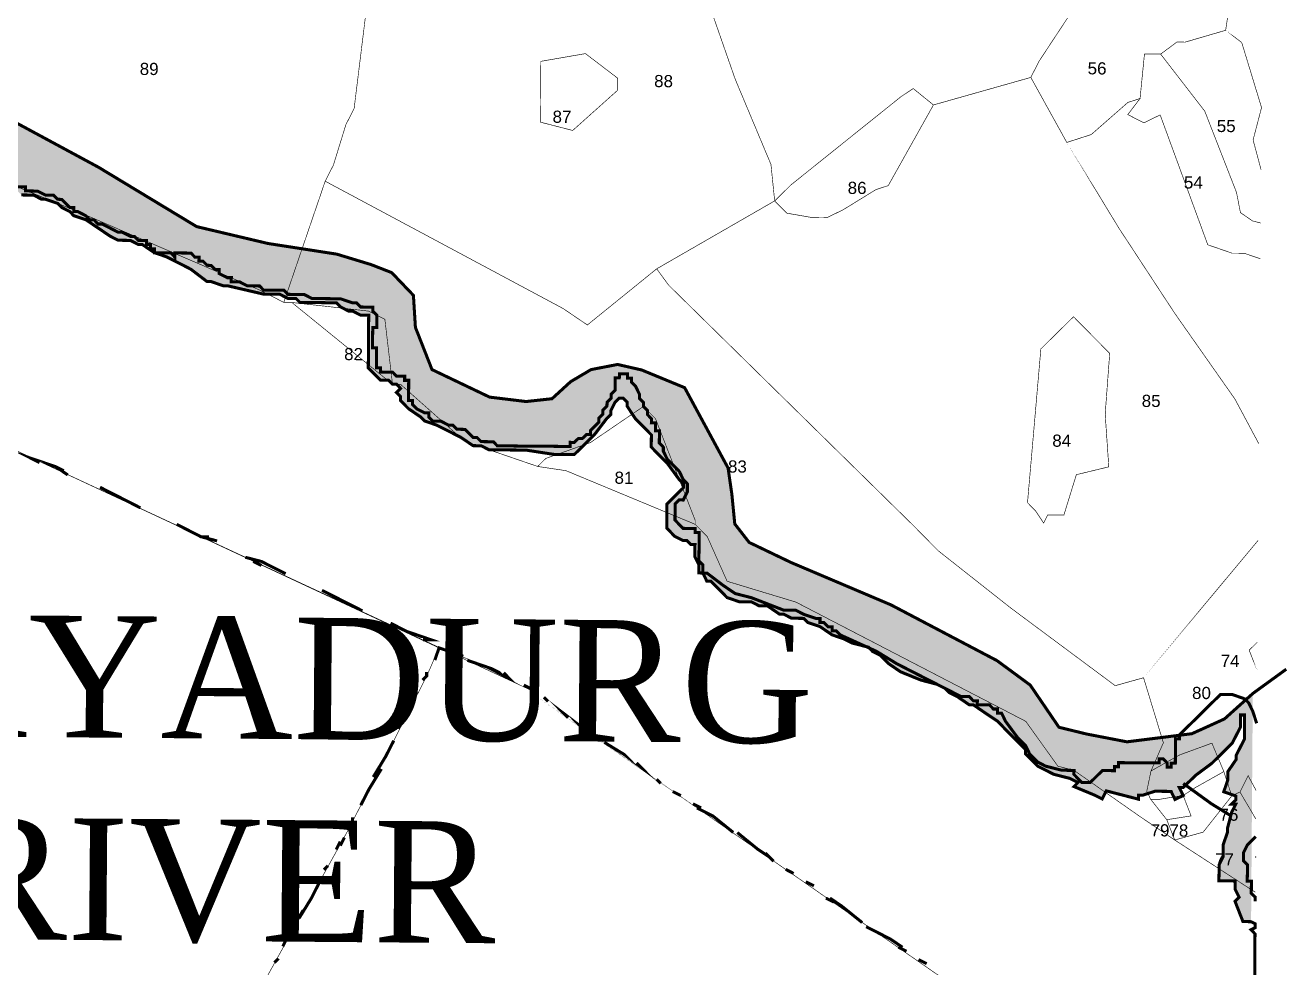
# Model space of a CAD drawing. Header units: metres. Extents: x 317370 to 326712, y 1824935 to 1838812.
# Drawn here: x 325332 to 326588, y 1826898 to 1827836 of the extents above; entities that cross this region are included whole.
import ezdxf

# ---------------------------------------------------------------- set-up
doc = ezdxf.new("R2010")
doc.units = ezdxf.units.M
doc.header["$MEASUREMENT"] = 0
for name, color, linetype in [('CRZ LINE FOR RIVER OR CREEK', 84, 'Continuous'), ('HAZARDS LINE', 1, 'Continuous'), ('LOW TIDE LINE', 5, 'Continuous'), ('NDZ-200M FROM CRZ', 30, 'Continuous'), ('RIVER', 4, 'Continuous'), ('RIVER TEXT', 7, 'Continuous'), ('SURVEY NO.', 7, 'Continuous'), ('SURVEY PLOT BOUNDARY', 35, 'Continuous'), ('VILLAGE BOUNDARY', 212, 'Continuous')]:
    doc.layers.add(name, color=color, linetype=linetype)
doc.layers.add('HIGH TIDE LINE', color=7, linetype='Continuous', true_color=0xff00c5)
doc.styles.add('PDF Arial', font='arial.ttf')
doc.styles.get("Standard").update_dxf_attribs({"font": 'times.ttf'})

# ---------------------------------------------------------------- blocks, each defined once
blk = doc.blocks.new('81')
at = {"layer": 'NDZ-200M FROM CRZ'}
h = blk.add_hatch(dxfattribs=at)
h.set_pattern_fill('CROSS', color=256, scale=3.023389, angle=-0.4508)
h.set_pattern_definition([(359.54917, (306983.874, 1824194.798), (19.348987, 19.046862), [9.59926, -28.79778]), (89.54917, (306988.635, 1824189.961), (-19.046862, 19.348987), [9.59926, -28.79778])])
h.paths.add_polyline_path([(324522.5, 1828509.9), (324577.1, 1828531.6), (324605.4, 1828551.1), (324612.4, 1828591.4), (324598, 1828626.2), (324582.1, 1828644.6), (324566.9, 1828670.2), (324552.7, 1828707.4), (324546.6, 1828757.6), (324530.9, 1828818.2), (324510.6, 1828857.6), (324487.3, 1828903.2), (324451.4, 1828955.9), (324435.7, 1829008.5), (324439.8, 1829014.5), (324447.9, 1829022.5), (324455.8, 1829049.7), (324464.5, 1829080.8), (324460.6, 1829105), (324452.2, 1829138.2), (324420.9, 1829175.9), (324418, 1829262.9), (324451.8, 1829258.3), (324495.8, 1829256.3), (324544.9, 1829260.7), (324575.6, 1829273.2), (324599.6, 1829293.3), (324659.4, 1829264.7), (324690.6, 1829253.2), (324676.4, 1829311.9), (324611.6, 1829337.7), (324607.6, 1829337.7), (324599.6, 1829341.8), (324579.4, 1829342), (324575.3, 1829338), (324559.1, 1829322), (324551, 1829322), (324538.9, 1829318.1), (324502.6, 1829314.3), (324458.2, 1829310.7), (324446.1, 1829310.8), (324422, 1829315), (324409.9, 1829319.1), (324389.8, 1829323.3), (324365.6, 1829323.5), (324361.6, 1829319.5), (324361.5, 1829311.4), (324365.4, 1829299.3), (324364.7, 1829202.5), (324368.6, 1829190.4), (324368.5, 1829174.3), (324372.4, 1829162.2), (324376.4, 1829154.1), (324380.3, 1829141.9), (324388.3, 1829133.8), (324392.3, 1829129.8), (324396.3, 1829121.7), (324412.2, 1829093.3), (324412, 1829065.1), (324407.9, 1829057.1), (324403.8, 1829049), (324399.7, 1829045), (324395.7, 1829045.1), (324391.6, 1829041.1), (324387.6, 1829041.1), (324383.5, 1829037.1), (324383.5, 1829033.1), (324379.4, 1829029.1), (324379.4, 1829021), (324383.2, 1829000.8), (324383.2, 1828996.8), (324387.1, 1828984.7), (324395, 1828960.4), (324406.9, 1828936.1), (324414.8, 1828915.9), (324430.8, 1828891.6), (324450.7, 1828871.3), (324470.6, 1828838.9), (324474.6, 1828822.7), (324478.5, 1828814.6), (324486.5, 1828798.4), (324490.4, 1828782.3), (324494.3, 1828770.1), (324494.2, 1828762.1), (324498.1, 1828745.9), (324505.9, 1828705.5), (324513.8, 1828685.3), (324525.6, 1828644.9), (324529.5, 1828632.8), (324553.5, 1828604.4), (324557.4, 1828596.3), (324557.3, 1828580.2), (324553.2, 1828576.2), (324549.2, 1828572.2), (324541.1, 1828568.2), (324524.9, 1828564.3), (324508.7, 1828556.3), (324500.7, 1828556.4), (324496.6, 1828552.4), (324488.5, 1828548.4), (324484.5, 1828544.4), (324480.4, 1828540.4), (324476.3, 1828532.4), (324464, 1828508.3), (324460, 1828504.3), (324455.8, 1828492.3), (324447.5, 1828460.1), (324443.3, 1828439.9), (324443, 1828399.6), (324447, 1828391.5), (324446.8, 1828375.4), (324450.7, 1828355.2), (324458.6, 1828331), (324466.4, 1828302.7), (324478.3, 1828274.4), (324486.2, 1828258.2), (324494.2, 1828250.1), (324494.2, 1828242), (324498.1, 1828225.8), (324502, 1828213.7), (324510, 1828209.6), (324522.1, 1828201.5), (324530.1, 1828197.4), (324534.1, 1828193.3), (324546.1, 1828185.1), (324562.2, 1828181), (324602.5, 1828172.6), (324658.9, 1828172.2), (324666.9, 1828168.1), (324679, 1828168), (324679, 1828163.9), (324719.1, 1828143.5), (324723.1, 1828139.4), (324727.1, 1828135.3), (324723, 1828127.3), (324723, 1828123.3), (324718.9, 1828115.2), (324718.6, 1828079), (324714.5, 1828066.9), (324714.5, 1828062.9), (324710.4, 1828054.8), (324706.3, 1828050.8), (324702.2, 1828042.8), (324702.1, 1828034.7), (324698.1, 1828026.7), (324697.9, 1828010.6), (324701.9, 1828002.5), (324709.8, 1827986.3), (324709.6, 1827962.1), (324713.6, 1827954), (324713.5, 1827946), (324717.5, 1827941.9), (324721.5, 1827933.8), (324725.5, 1827925.7), (324729.5, 1827921.6), (324733.5, 1827917.6), (324741.5, 1827909.5), (324745.5, 1827905.4), (324761.5, 1827897.2), (324781.6, 1827889), (324781.7, 1827893), (324785.7, 1827897), (324793.8, 1827896.9), (324801.8, 1827892.9), (324805.8, 1827888.8), (324821.9, 1827880.6), (324825.9, 1827880.6), (324821.8, 1827876.6), (324829.9, 1827876.5), (324842, 1827872.4), (324842, 1827876.4), (324846.1, 1827884.4), (324850.1, 1827884.4), (324854.2, 1827888.4), (324866.3, 1827888.3), (324866.3, 1827892.3), (324874.4, 1827892.3), (324882.4, 1827888.2), (324890.5, 1827888.1), (324890.4, 1827884.1), (324894.5, 1827884.1), (324890.4, 1827880.1), (324890.4, 1827876), (324906.4, 1827871.9), (324910.5, 1827879.9), (324914.6, 1827879.9), (324938.7, 1827867.6), (324954.8, 1827863.4), (324966.8, 1827859.3), (324966.8, 1827855.3), (324986.9, 1827847), (324994.9, 1827838.9), (325002.9, 1827830.8), (325010.9, 1827826.7), (325027, 1827826.6), (325031, 1827822.5), (325039.1, 1827826.5), (325051.2, 1827826.4), (325055.3, 1827830.4), (325087.5, 1827834.2), (325136, 1827845.9), (325136, 1827849.9), (325160.3, 1827853.7), (325180.4, 1827857.6), (325204.7, 1827865.5), (325212.8, 1827877.5), (325216.9, 1827881.5), (325221, 1827885.5), (325245.2, 1827885.3), (325249.2, 1827881.3), (325249.1, 1827877.2), (325253.1, 1827869.1), (325261.1, 1827861), (325265.1, 1827857), (325264.9, 1827836.8), (325260.9, 1827832.8), (325260.8, 1827824.7), (325256.7, 1827816.7), (325256.5, 1827784.5), (325248.3, 1827768.4), (325248.2, 1827760.3), (325244.1, 1827756.3), (325244.1, 1827752.3), (325236, 1827748.3), (325235.9, 1827736.2), (325239.9, 1827728.1), (325243.9, 1827728.1), (325251.9, 1827720), (325251.9, 1827715.9), (325255.9, 1827715.9), (325259.9, 1827711.9), (325272, 1827711.8), (325276, 1827707.7), (325284, 1827703.6), (325288.1, 1827703.6), (325304.1, 1827695.4), (325308.1, 1827691.3), (325312.1, 1827687.3), (325316.1, 1827679.2), (325320.1, 1827675.1), (325324.1, 1827671), (325328.1, 1827667), (325340.2, 1827666.9), (325348.2, 1827662.8), (325352.2, 1827662.7), (325364.3, 1827658.6), (325368.3, 1827654.6), (325376.3, 1827650.5), (325380.3, 1827646.4), (325392.4, 1827642.3), (325416.5, 1827626), (325424.5, 1827621.9), (325436.6, 1827621.8), (325444.6, 1827617.7), (325448.6, 1827617.6), (325460.7, 1827609.5), (325472.7, 1827605.4), (325480.8, 1827601.3), (325488.8, 1827597.2), (325496.8, 1827593.1), (325512.8, 1827580.9), (325516.9, 1827580.8), (325528.9, 1827576.7), (325533, 1827576.7), (325569.2, 1827568.3), (325585.3, 1827568.2), (325593.3, 1827564.1), (325601.4, 1827564), (325605.4, 1827560), (325641.7, 1827559.7), (325645.7, 1827555.6), (325653.7, 1827551.5), (325657.7, 1827551.5), (325665.8, 1827547.4), (325673.8, 1827547.3), (325673.4, 1827494.9), (325677.4, 1827490.9), (325681.4, 1827486.8), (325685.4, 1827482.7), (325693.5, 1827482.7), (325697.5, 1827478.6), (325701.5, 1827478.6), (325705.5, 1827474.5), (325701.4, 1827470.5), (325705.4, 1827466.4), (325705.4, 1827462.4), (325713.4, 1827454.3), (325725.4, 1827446.1), (325729.4, 1827442.1), (325741.5, 1827437.9), (325765.6, 1827425.7), (325777.6, 1827417.5), (325785.7, 1827417.4), (325793.7, 1827413.3), (325830, 1827413.1), (325858.2, 1827408.8), (325878.3, 1827408.6), (325882.4, 1827412.6), (325898.6, 1827428.6), (325910.8, 1827444.7), (325914.9, 1827448.7), (325914.9, 1827452.7), (325919, 1827460.7), (325923.1, 1827464.7), (325927.1, 1827464.7), (325931.1, 1827460.6), (325931.1, 1827456.6), (325939.1, 1827444.5), (325943.1, 1827440.4), (325955.1, 1827428.2), (325955, 1827416.1), (325959, 1827412), (325967, 1827403.9), (325971, 1827399.9), (325982.9, 1827383.6), (325986.9, 1827379.6), (325986.9, 1827375.5), (325982.8, 1827371.5), (325974.7, 1827363.5), (325970.6, 1827359.5), (325970.4, 1827335.4), (325974.4, 1827331.3), (325978.4, 1827327.2), (325986.5, 1827323.1), (325990.5, 1827323.1), (325994.5, 1827319), (325998.5, 1827319), (325998.4, 1827306.9), (326002.4, 1827298.8), (326002.3, 1827290.8), (326006.4, 1827290.7), (326010.3, 1827282.6), (326014.4, 1827282.6), (326030.4, 1827266.3), (326042.4, 1827262.2), (326054.5, 1827262.1), (326062.5, 1827258), (326070.6, 1827258), (326082.6, 1827249.8), (326086.7, 1827249.8), (326094.7, 1827245.7), (326106.8, 1827245.6), (326110.8, 1827241.5), (326122.9, 1827237.4), (326134.9, 1827229.2), (326146.9, 1827225.1), (326155, 1827221), (326171.1, 1827216.9), (326175.1, 1827212.8), (326183.1, 1827208.7), (326191.1, 1827200.6), (326203.1, 1827192.4), (326223.2, 1827184.2), (326239.3, 1827180), (326247.3, 1827175.9), (326251.3, 1827171.9), (326259.4, 1827167.8), (326271.4, 1827159.6), (326275.4, 1827159.6), (326287.4, 1827151.4), (326299.5, 1827143.3), (326307.5, 1827135.1), (326311.5, 1827131.1), (326323.5, 1827118.9), (326327.5, 1827114.8), (326327.4, 1827110.8), (326335.4, 1827102.7), (326339.4, 1827098.6), (326355.5, 1827090.4), (326371.6, 1827086.3), (326379.6, 1827082.2), (326375.6, 1827078.2), (326395.6, 1827069.9), (326403.7, 1827065.9), (326407.8, 1827073.9), (326439.9, 1827065.6), (326440, 1827069.6), (326444, 1827069.6), (326456.1, 1827073.5), (326472.3, 1827073.4), (326476.2, 1827065.3), (326484.3, 1827069.3), (326480.4, 1827077.3), (326484.4, 1827077.3), (326496.6, 1827089.3), (326512.8, 1827101.3), (326529, 1827117.3), (326533.1, 1827121.3), (326537.2, 1827129.3), (326541.3, 1827137.3), (326541.4, 1827149.4), (326545.4, 1827149.4), (326545.2, 1827125.2), (326541.1, 1827117.2), (326537, 1827109.2), (326537, 1827105.1), (326528.8, 1827093.1), (326528.8, 1827085), (326524.7, 1827073), (326536.7, 1827068.8), (326536.7, 1827064.8), (326532.6, 1827060.8), (326536.7, 1827060.8), (326532.6, 1827052.7), (326528.4, 1827036.7), (326528.4, 1827032.6), (326524.2, 1827020.6), (326524.2, 1827008.5), (326520.1, 1827000.4), (326519.9, 1826984.3), (326536.1, 1826984.2), (326536, 1826976.1), (326540, 1826968), (326535.9, 1826964), (326543.8, 1826943.8), (326551.9, 1826943.7), (326553.6, 1827170.8), (326525.4, 1827145.5), (326493, 1827130.8), (326428.4, 1827122.7), (326388.1, 1827130.5), (326360.7, 1827137.2), (326332.1, 1827179.2), (326299.1, 1827203.5), (326193.6, 1827259), (326094.1, 1827301.2), (326052.4, 1827321.2), (326038.1, 1827339.6), (326035.2, 1827369.1), (326031.4, 1827395.3), (325988.2, 1827475.2), (325945.5, 1827492.8), (325921.5, 1827498.3), (325895.1, 1827493.2), (325874.8, 1827481.2), (325856.2, 1827464.2), (325830.4, 1827461.4), (325794.1, 1827465.8), (325736.8, 1827493.2), (325720.3, 1827535.2), (325718.3, 1827567.1), (325696.7, 1827589.7), (325676.2, 1827597.7), (325642, 1827608.1), (325573.6, 1827618.7), (325502.6, 1827635.5), (325404.9, 1827694.6), (325292.5, 1827755.3), (325297, 1827777.4), (325303.1, 1827810.5), (325305.1, 1827825.9), (325303.9, 1827852.8), (325297.9, 1827886.6), (325279.8, 1827917.5), (325261.7, 1827933.6), (325238.2, 1827942.3), (325215, 1827936.3), (325176.8, 1827912.1), (325124.3, 1827894.3), (325044.1, 1827872.7), (325012.5, 1827889.8), (324948.1, 1827927.1), (324894.9, 1827936.5), (324854.6, 1827940.8), (324814.4, 1827946), (324782.1, 1827949.4), (324762, 1827961.7), (324762.7, 1827983.4), (324762.6, 1828029.1), (324767, 1828078.6), (324771.6, 1828127.2), (324763.7, 1828167.3), (324751.7, 1828183.5), (324723.6, 1828199.9), (324677.4, 1828217.2), (324643.1, 1828220.7), (324598, 1828225.1), (324568.7, 1828234.9), (324530.8, 1828282.8), (324506, 1828335.9), (324494.1, 1828421.4), (324495.8, 1828443.6), (324507.6, 1828477.1)])
at = {"layer": 'CRZ LINE FOR RIVER OR CREEK', "ltscale": 0.1, "const_width": 3.02, "flags": 128}
blk.add_lwpolyline([(325292.5, 1827755.3), (325404.9, 1827694.6), (325502.6, 1827635.5), (325573.6, 1827618.7), (325642, 1827608.1), (325676.2, 1827597.7), (325696.7, 1827589.7), (325718.3, 1827567.1), (325720.3, 1827535.2), (325736.8, 1827493.2), (325794.1, 1827465.8), (325830.4, 1827461.4), (325856.2, 1827464.2), (325874.8, 1827481.2), (325895.1, 1827493.2), (325921.5, 1827498.3), (325945.5, 1827492.8), (325988.2, 1827475.2), (326031.4, 1827395.3), (326035.2, 1827369.1), (326038.1, 1827339.6), (326052.4, 1827321.2), (326094.1, 1827301.2), (326193.6, 1827259), (326299.1, 1827203.5), (326332.1, 1827179.2), (326360.7, 1827137.2), (326388.1, 1827130.5), (326428.4, 1827122.7), (326493, 1827130.8), (326525.4, 1827145.5), (326553.6, 1827170.8), (326586.9, 1827195)], dxfattribs=at)
at = {"layer": 'HAZARDS LINE', "lineweight": 18, "const_width": 3.02}
for points in [[(326557.4, 1827141.2), (326553.5, 1827153.4), (326549.5, 1827161.5), (326545.5, 1827165.5), (326533.5, 1827169.7), (326521.4, 1827169.8), (326517.3, 1827165.8), (326509.2, 1827157.8), (326497, 1827145.8), (326480.8, 1827129.8), (326480.7, 1827125.7), (326476.7, 1827125.8), (326476.5, 1827101.6), (326472.5, 1827101.6), (326472.4, 1827097.6), (326468.4, 1827097.6), (326468.4, 1827101.6), (326464.5, 1827105.7), (326460.4, 1827105.7), (326460.4, 1827101.7), (326420.1, 1827102), (326420, 1827098), (326416, 1827098), (326416, 1827094), (326403.9, 1827094.1), (326399.8, 1827090.1), (326395.8, 1827086.1), (326391.7, 1827082.1), (326383.6, 1827082.1), (326379.6, 1827086.2), (326375.6, 1827090.3), (326375.7, 1827094.3), (326363.6, 1827094.4), (326347.5, 1827098.5), (326339.5, 1827102.6), (326335.5, 1827106.7), (326331.5, 1827110.8), (326327.5, 1827118.9), (326319.5, 1827127), (326307.5, 1827143.2), (326303.6, 1827151.3), (326299.5, 1827151.3), (326299.6, 1827155.4), (326295.5, 1827155.4), (326291.5, 1827159.5), (326279.4, 1827159.6), (326279.5, 1827163.6), (326275.4, 1827163.6), (326271.4, 1827167.7), (326263.4, 1827167.7), (326199.2, 1827200.5), (326179.1, 1827212.8), (326142.9, 1827229.2), (326138.9, 1827233.2), (326134.9, 1827233.3), (326134.9, 1827237.3), (326130.9, 1827237.3), (326126.9, 1827241.4), (326122.9, 1827241.4), (326122.9, 1827245.5), (326118.9, 1827245.5), (326106.8, 1827249.6), (326098.8, 1827253.7), (326086.7, 1827253.8), (326054.6, 1827266.2), (326038.5, 1827270.3), (326026.4, 1827278.5), (326010.4, 1827290.7), (326006.4, 1827290.7), (326006.4, 1827298.8), (326002.4, 1827302.8), (326002.7, 1827331.1), (325998.6, 1827331.1), (325998.7, 1827335.1), (325986.6, 1827335.2), (325982.6, 1827339.3), (325978.6, 1827343.4), (325978.7, 1827359.5), (325982.8, 1827363.5), (325986.8, 1827363.4), (325990.9, 1827371.5), (325990.9, 1827379.5), (325986.9, 1827383.6), (325983, 1827391.7), (325979, 1827395.8), (325975, 1827399.8), (325971, 1827403.9), (325967, 1827412), (325967, 1827416), (325963, 1827420.1), (325963.1, 1827432.2), (325959.1, 1827432.2), (325959.2, 1827440.3), (325955.1, 1827440.3), (325955.2, 1827444.3), (325951.2, 1827448.4), (325951.2, 1827452.4), (325947.2, 1827456.5), (325947.2, 1827460.5), (325943.2, 1827464.6), (325943.3, 1827468.6), (325939.3, 1827476.7), (325935.3, 1827480.8), (325935.3, 1827484.8), (325931.3, 1827484.8), (325931.3, 1827488.9), (325923.3, 1827488.9), (325923.2, 1827484.9), (325919.2, 1827484.9), (325919.1, 1827472.8), (325915.1, 1827468.8), (325915, 1827464.8), (325911, 1827460.8), (325910.9, 1827456.8), (325906.9, 1827452.8), (325906.8, 1827448.7), (325902.8, 1827444.7), (325902.7, 1827440.7), (325894.6, 1827432.7), (325894.6, 1827428.7), (325890.6, 1827428.7), (325886.5, 1827424.7), (325882.5, 1827424.7), (325878.4, 1827420.7), (325874.4, 1827420.8), (325874.3, 1827416.7), (325801.8, 1827417.3), (325797.8, 1827421.4), (325785.7, 1827421.5), (325781.7, 1827425.5), (325777.7, 1827425.6), (325773.7, 1827429.6), (325769.7, 1827433.7), (325761.6, 1827433.8), (325757.6, 1827437.8), (325753.6, 1827437.8), (325745.5, 1827441.9), (325737.5, 1827442), (325733.5, 1827446.1), (325733.5, 1827450.1), (325729.5, 1827450.1), (325721.5, 1827454.2), (325717.5, 1827458.3), (325717.5, 1827462.3), (325713.5, 1827462.4), (325713.6, 1827482.5), (325709.6, 1827482.5), (325709.6, 1827486.6), (325701.6, 1827486.6), (325697.6, 1827490.7), (325685.5, 1827490.8), (325685.5, 1827494.8), (325681.5, 1827494.9), (325681.6, 1827515), (325677.6, 1827515), (325677.8, 1827535.2), (325681.8, 1827535.2), (325681.9, 1827547.3), (325677.9, 1827551.3), (325677.9, 1827555.4), (325665.8, 1827555.5), (325661.8, 1827559.5), (325657.8, 1827559.6), (325645.7, 1827563.7), (325617.5, 1827563.9), (325609.5, 1827568), (325593.4, 1827568.1), (325589.4, 1827572.2), (325569.2, 1827572.3), (325565.2, 1827576.4), (325553.1, 1827576.5), (325545.1, 1827580.6), (325537, 1827580.7), (325537.1, 1827584.7), (325533, 1827584.7), (325525, 1827588.8), (325525, 1827592.9), (325521, 1827592.9), (325517, 1827596.9), (325513, 1827597), (325509, 1827601), (325504.9, 1827601.1), (325505, 1827605.1), (325500.9, 1827605.1), (325496.9, 1827609.2), (325480.8, 1827609.3), (325480.8, 1827605.3), (325476.8, 1827609.4), (325460.7, 1827609.5), (325460.7, 1827613.5), (325456.7, 1827613.5), (325456.7, 1827617.6), (325452.7, 1827617.6), (325452.7, 1827621.6), (325444.6, 1827621.7), (325440.6, 1827625.8), (325436.6, 1827625.8), (325428.6, 1827629.9), (325424.5, 1827629.9), (325408.5, 1827638.1), (325404.5, 1827638.1), (325400.5, 1827642.2), (325396.4, 1827642.2), (325392.4, 1827646.3), (325384.4, 1827650.4), (325380.4, 1827650.4), (325380.4, 1827654.5), (325376.4, 1827654.5), (325368.4, 1827662.6), (325364.3, 1827662.7), (325360.3, 1827666.7), (325352.3, 1827666.8), (325344.2, 1827670.9), (325332.2, 1827671), (325332.2, 1827675), (325324.1, 1827675.1)], [(326556, 1826963.9), (326556.1, 1826967.9), (326552.1, 1826972), (326552.2, 1826984.1), (326548.1, 1826984.1), (326548.3, 1827000.2), (326544.3, 1827004.3), (326544.3, 1827012.3), (326548.4, 1827020.4), (326556.6, 1827028.4)]]:
    blk.add_lwpolyline(points, dxfattribs=at)
at = {"layer": 'HIGH TIDE LINE', "lineweight": 35, "const_width": 3.02}
for points in [[(326555.9, 1826941.7), (326551.9, 1826943.7), (326543.8, 1826943.8), (326535.9, 1826964), (326540, 1826968), (326536, 1826976.1), (326536.1, 1826984.2), (326519.9, 1826984.3), (326520.1, 1827000.4), (326524.2, 1827008.5), (326524.2, 1827020.6), (326528.4, 1827032.6), (326528.4, 1827036.7), (326532.6, 1827052.7), (326536.7, 1827060.8), (326532.6, 1827060.8), (326536.7, 1827064.8), (326536.7, 1827068.8), (326524.7, 1827073), (326528.8, 1827085), (326528.8, 1827093.1), (326537, 1827105.1), (326537, 1827109.2), (326541.1, 1827117.2), (326545.2, 1827125.2), (326545.4, 1827149.4), (326541.4, 1827149.4), (326541.3, 1827137.3), (326537.2, 1827129.3), (326533.1, 1827121.3), (326529, 1827117.3), (326512.8, 1827101.3), (326496.6, 1827089.3), (326484.4, 1827077.3), (326480.4, 1827077.3), (326484.3, 1827069.3), (326476.2, 1827065.3), (326472.3, 1827073.4), (326456.1, 1827073.5), (326444, 1827069.6), (326440, 1827069.6), (326439.9, 1827065.6), (326407.8, 1827073.9), (326403.7, 1827065.9), (326395.6, 1827069.9), (326375.6, 1827078.2), (326379.6, 1827082.2), (326371.6, 1827086.3), (326355.5, 1827090.4), (326339.4, 1827098.6), (326335.4, 1827102.7), (326327.4, 1827110.8), (326327.5, 1827114.8), (326323.5, 1827118.9), (326311.5, 1827131.1), (326307.5, 1827135.1), (326299.5, 1827143.3), (326287.4, 1827151.4), (326275.4, 1827159.6), (326271.4, 1827159.6), (326259.4, 1827167.8), (326251.3, 1827171.9), (326247.3, 1827175.9), (326239.3, 1827180), (326223.2, 1827184.2), (326203.1, 1827192.4), (326191.1, 1827200.6), (326183.1, 1827208.7), (326175.1, 1827212.8), (326171.1, 1827216.9), (326155, 1827221), (326146.9, 1827225.1), (326134.9, 1827229.2), (326122.9, 1827237.4), (326110.8, 1827241.5), (326106.8, 1827245.6), (326094.7, 1827245.7), (326086.7, 1827249.8), (326082.6, 1827249.8), (326070.6, 1827258), (326062.5, 1827258), (326054.5, 1827262.1), (326042.4, 1827262.2), (326030.4, 1827266.3), (326014.4, 1827282.6), (326010.3, 1827282.6), (326006.4, 1827290.7), (326002.3, 1827290.8), (326002.4, 1827298.8), (325998.4, 1827306.9), (325998.5, 1827319), (325994.5, 1827319), (325990.5, 1827323.1), (325986.5, 1827323.1), (325978.4, 1827327.2), (325974.4, 1827331.3), (325970.4, 1827335.4), (325970.6, 1827359.5), (325974.7, 1827363.5), (325982.8, 1827371.5), (325986.9, 1827375.5), (325986.9, 1827379.6), (325982.9, 1827383.6), (325971, 1827399.9), (325967, 1827403.9), (325959, 1827412), (325955, 1827416.1), (325955.1, 1827428.2), (325943.1, 1827440.4), (325939.1, 1827444.5), (325931.1, 1827456.6), (325931.1, 1827460.6), (325927.1, 1827464.7), (325923.1, 1827464.7), (325919, 1827460.7), (325914.9, 1827452.7), (325914.9, 1827448.7), (325910.8, 1827444.7), (325898.6, 1827428.6), (325882.4, 1827412.6), (325878.3, 1827408.6), (325858.2, 1827408.8), (325830, 1827413.1), (325793.7, 1827413.3), (325785.7, 1827417.4), (325777.6, 1827417.5), (325765.6, 1827425.7), (325741.5, 1827437.9), (325729.4, 1827442.1), (325725.4, 1827446.1), (325713.4, 1827454.3), (325705.4, 1827462.4), (325705.4, 1827466.4), (325701.4, 1827470.5), (325705.5, 1827474.5), (325701.5, 1827478.6), (325697.5, 1827478.6), (325693.5, 1827482.7), (325685.4, 1827482.7), (325681.4, 1827486.8), (325677.4, 1827490.9), (325673.4, 1827494.9), (325673.8, 1827547.3), (325665.8, 1827547.4), (325657.7, 1827551.5), (325653.7, 1827551.5), (325645.7, 1827555.6), (325641.7, 1827559.7), (325605.4, 1827560), (325601.4, 1827564), (325593.3, 1827564.1), (325585.3, 1827568.2), (325569.2, 1827568.3), (325533, 1827576.7), (325528.9, 1827576.7), (325516.9, 1827580.8), (325512.8, 1827580.9), (325496.8, 1827593.1), (325488.8, 1827597.2), (325480.8, 1827601.3), (325472.7, 1827605.4), (325460.7, 1827609.5), (325448.6, 1827617.6), (325444.6, 1827617.7), (325436.6, 1827621.8), (325424.5, 1827621.9), (325416.5, 1827626), (325392.4, 1827642.3), (325380.3, 1827646.4), (325376.3, 1827650.5), (325368.3, 1827654.6), (325364.3, 1827658.6), (325352.2, 1827662.7), (325348.2, 1827662.8), (325340.2, 1827666.9), (325328.1, 1827667)], [(326555.8, 1826931.6), (326551.8, 1826935.7), (326555.8, 1826937.7)]]:
    blk.add_lwpolyline(points, dxfattribs=at)
at = {"layer": 'LOW TIDE LINE', "lineweight": 18, "const_width": 3.02}
blk.add_lwpolyline([(326484.4, 1827081.3), (326512.5, 1827061), (326532.5, 1827048.7)], dxfattribs=at)
at = {"layer": 'RIVER', "flags": 128}
blk.add_lwpolyline([(326550.1, 1826210, 3.02, 3.02, 0), (326555.8, 1826931.6, 3.02, 3.02, 0), (326551.8, 1826935.7, 3.02, 3.02, 0), (326555.8, 1826937.7, 3.02, 3.02, 0), (326555.9, 1826941.7, 3.02, 3.02, 0), (326551.9, 1826943.7, 3.02, 3.02, 0), (326543.8, 1826943.8, 3.02, 3.02, 0), (326535.9, 1826964, 3.02, 3.02, 0), (326540, 1826968, 3.02, 3.02, 0), (326536, 1826976.1, 3.02, 3.02, 0), (326536.1, 1826984.2, 3.02, 3.02, 0), (326519.9, 1826984.3, 3.02, 3.02, 0), (326520.1, 1827000.4, 3.02, 3.02, 0), (326524.2, 1827008.5, 3.02, 3.02, 0), (326524.2, 1827020.6, 3.02, 3.02, 0), (326528.4, 1827032.6, 3.02, 3.02, 0), (326528.4, 1827036.7, 3.02, 3.02, 0), (326531.7, 1827049.2, 3.02, 3.02, 0), (326512.5, 1827061, 3.02, 3.02, 0), (326486.8, 1827079.6, 3.02, 3.02, 0), (326484.4, 1827077.3, 3.02, 3.02, 0), (326480.4, 1827077.3, 3.02, 3.02, 0), (326484.3, 1827069.3, 3.02, 3.02, 0), (326476.2, 1827065.3, 3.02, 3.02, 0), (326472.3, 1827073.4, 3.02, 3.02, 0), (326456.1, 1827073.5, 3.02, 3.02, 0), (326444, 1827069.6, 3.02, 3.02, 0), (326440, 1827069.6, 3.02, 3.02, 0), (326439.9, 1827065.6, 3.02, 3.02, 0), (326407.8, 1827073.9, 3.02, 3.02, 0), (326403.7, 1827065.9, 3.02, 3.02, 0), (326395.6, 1827069.9, 3.02, 3.02, 0), (326375.6, 1827078.2, 3.02, 3.02, 0), (326379.6, 1827082.2, 3.02, 3.02, 0), (326371.6, 1827086.3, 3.02, 3.02, 0), (326355.5, 1827090.4, 3.02, 3.02, 0), (326339.4, 1827098.6, 3.02, 3.02, 0), (326335.4, 1827102.7, 3.02, 3.02, 0), (326327.4, 1827110.8, 3.02, 3.02, 0), (326327.5, 1827114.8, 3.02, 3.02, 0), (326323.5, 1827118.9, 3.02, 3.02, 0), (326311.5, 1827131.1, 3.02, 3.02, 0), (326307.5, 1827135.1, 3.02, 3.02, 0), (326299.5, 1827143.3, 3.02, 3.02, 0), (326287.4, 1827151.4, 3.02, 3.02, 0), (326275.4, 1827159.6, 3.02, 3.02, 0), (326271.4, 1827159.6, 3.02, 3.02, 0), (326259.4, 1827167.8, 3.02, 3.02, 0), (326251.3, 1827171.9, 3.02, 3.02, 0), (326247.3, 1827175.9, 3.02, 3.02, 0), (326239.3, 1827180, 3.02, 3.02, 0), (326223.2, 1827184.2, 3.02, 3.02, 0), (326203.1, 1827192.4, 3.02, 3.02, 0), (326191.1, 1827200.6, 3.02, 3.02, 0), (326183.1, 1827208.7, 3.02, 3.02, 0), (326175.1, 1827212.8, 3.02, 3.02, 0), (326171.1, 1827216.9, 3.02, 3.02, 0), (326155, 1827221, 3.02, 3.02, 0), (326146.9, 1827225.1, 3.02, 3.02, 0), (326134.9, 1827229.2, 3.02, 3.02, 0), (326122.9, 1827237.4, 3.02, 3.02, 0), (326110.8, 1827241.5, 3.02, 3.02, 0), (326106.8, 1827245.6, 3.02, 3.02, 0), (326094.7, 1827245.7, 3.02, 3.02, 0), (326086.7, 1827249.8, 3.02, 3.02, 0), (326082.6, 1827249.8, 3.02, 3.02, 0), (326070.6, 1827258, 3.02, 3.02, 0), (326062.5, 1827258, 3.02, 3.02, 0), (326054.5, 1827262.1, 3.02, 3.02, 0), (326042.4, 1827262.2, 3.02, 3.02, 0), (326030.4, 1827266.3, 3.02, 3.02, 0), (326014.4, 1827282.6, 3.02, 3.02, 0), (326010.3, 1827282.6, 3.02, 3.02, 0), (326006.4, 1827290.7, 3.02, 3.02, 0), (326002.3, 1827290.8, 3.02, 3.02, 0), (326002.4, 1827298.8, 3.02, 3.02, 0), (325998.4, 1827306.9, 3.02, 3.02, 0), (325998.5, 1827319, 3.02, 3.02, 0), (325994.5, 1827319, 3.02, 3.02, 0), (325990.5, 1827323.1, 3.02, 3.02, 0), (325986.5, 1827323.1, 3.02, 3.02, 0), (325978.4, 1827327.2, 3.02, 3.02, 0), (325974.4, 1827331.3, 3.02, 3.02, 0), (325970.4, 1827335.4, 3.02, 3.02, 0), (325970.6, 1827359.5, 3.02, 3.02, 0), (325974.7, 1827363.5, 3.02, 3.02, 0), (325982.8, 1827371.5, 3.02, 3.02, 0), (325986.9, 1827375.5, 3.02, 3.02, 0), (325986.9, 1827379.6, 3.02, 3.02, 0), (325982.9, 1827383.6, 3.02, 3.02, 0), (325971, 1827399.9, 3.02, 3.02, 0), (325967, 1827403.9, 3.02, 3.02, 0), (325959, 1827412, 3.02, 3.02, 0), (325955, 1827416.1, 3.02, 3.02, 0), (325955.1, 1827428.2, 3.02, 3.02, 0), (325943.1, 1827440.4, 3.02, 3.02, 0), (325939.1, 1827444.5, 3.02, 3.02, 0), (325931.1, 1827456.6, 3.02, 3.02, 0), (325931.1, 1827460.6, 3.02, 3.02, 0), (325927.1, 1827464.7, 3.02, 3.02, 0), (325923.1, 1827464.7, 3.02, 3.02, 0), (325919, 1827460.7, 3.02, 3.02, 0), (325914.9, 1827452.7, 3.02, 3.02, 0), (325914.9, 1827448.7, 3.02, 3.02, 0), (325910.8, 1827444.7, 3.02, 3.02, 0), (325898.6, 1827428.6, 3.02, 3.02, 0), (325882.4, 1827412.6, 3.02, 3.02, 0), (325878.3, 1827408.6, 3.02, 3.02, 0), (325858.2, 1827408.8, 3.02, 3.02, 0), (325830, 1827413.1, 3.02, 3.02, 0), (325793.7, 1827413.3, 3.02, 3.02, 0), (325785.7, 1827417.4, 3.02, 3.02, 0), (325777.6, 1827417.5, 3.02, 3.02, 0), (325765.6, 1827425.7, 3.02, 3.02, 0), (325741.5, 1827437.9, 3.02, 3.02, 0), (325729.4, 1827442.1, 3.02, 3.02, 0), (325725.4, 1827446.1, 3.02, 3.02, 0), (325713.4, 1827454.3, 3.02, 3.02, 0), (325705.4, 1827462.4, 3.02, 3.02, 0), (325705.4, 1827466.4, 3.02, 3.02, 0), (325701.4, 1827470.5, 3.02, 3.02, 0), (325705.5, 1827474.5, 3.02, 3.02, 0), (325701.5, 1827478.6, 3.02, 3.02, 0), (325697.5, 1827478.6, 3.02, 3.02, 0), (325693.5, 1827482.7, 3.02, 3.02, 0), (325685.4, 1827482.7, 3.02, 3.02, 0), (325681.4, 1827486.8, 3.02, 3.02, 0), (325677.4, 1827490.9, 3.02, 3.02, 0), (325673.4, 1827494.9, 3.02, 3.02, 0), (325673.8, 1827547.3, 3.02, 3.02, 0), (325665.8, 1827547.4, 3.02, 3.02, 0), (325657.7, 1827551.5, 3.02, 3.02, 0), (325653.7, 1827551.5, 3.02, 3.02, 0), (325645.7, 1827555.6, 3.02, 3.02, 0), (325641.7, 1827559.7, 3.02, 3.02, 0), (325605.4, 1827560, 3.02, 3.02, 0), (325601.4, 1827564, 3.02, 3.02, 0), (325593.3, 1827564.1, 3.02, 3.02, 0), (325585.3, 1827568.2, 3.02, 3.02, 0), (325569.2, 1827568.3, 3.02, 3.02, 0), (325533, 1827576.7, 3.02, 3.02, 0), (325528.9, 1827576.7, 3.02, 3.02, 0), (325516.9, 1827580.8, 3.02, 3.02, 0), (325512.8, 1827580.9, 3.02, 3.02, 0), (325496.8, 1827593.1, 3.02, 3.02, 0), (325488.8, 1827597.2, 3.02, 3.02, 0), (325480.8, 1827601.3, 3.02, 3.02, 0), (325472.7, 1827605.4, 3.02, 3.02, 0), (325460.7, 1827609.5, 3.02, 3.02, 0), (325448.6, 1827617.6, 3.02, 3.02, 0), (325444.6, 1827617.7, 3.02, 3.02, 0), (325436.6, 1827621.8, 3.02, 3.02, 0), (325424.5, 1827621.9, 3.02, 3.02, 0), (325416.5, 1827626, 3.02, 3.02, 0), (325392.4, 1827642.3, 3.02, 3.02, 0), (325380.3, 1827646.4, 3.02, 3.02, 0), (325378, 1827648.8, 3.02, 3.02, 0), (325376.3, 1827650.5, 3.02, 3.02, 0), (325368.3, 1827654.6, 3.02, 3.02, 0), (325364.3, 1827658.6, 3.02, 3.02, 0), (325352.2, 1827662.7, 3.02, 3.02, 0), (325348.2, 1827662.8, 3.02, 3.02, 0), (325340.2, 1827666.9, 3.02, 3.02, 0), (325328.1, 1827667, 3.02, 3.02, 0)], format="xyseb", dxfattribs=at)
at = {"layer": 'SURVEY PLOT BOUNDARY', "lineweight": 18, "const_width": 0.605}
for points in [[(325326.5, 1826437.3), (325461.5, 1826690.3), (325473.7, 1826710.3), (325653.7, 1827035.5), (325731.5, 1827188.1), (325743.8, 1827216.2), (325775.9, 1827203.8), (325824.1, 1827179.3), (325322.1, 1827413)], [(325304, 1827683.3), (325384.4, 1827650.4), (325565.2, 1827572.4), (325589.3, 1827560.1), (325597.3, 1827560), (325697.5, 1827478.6), (325705.5, 1827478.5), (325769.6, 1827421.6), (325841.9, 1827396.8), (325870.1, 1827392.6), (325998.7, 1827339.2), (326010.7, 1827327), (326030.5, 1827282.5), (326098.9, 1827261.8), (326327.7, 1827143.1), (326359.6, 1827098.5), (326375.7, 1827094.3), (326439.8, 1827049.4), (326475.9, 1827025), (326556.1, 1826973), (326475.9, 1827025), (326504.2, 1827032.8), (326532.7, 1827068.9), (326524.8, 1827093.1), (326512.9, 1827121.4), (326480.6, 1827109.6), (326452.3, 1827093.7), (326464.6, 1827121.8), (326444.9, 1827186.5), (326416.7, 1827178.6), (326312.5, 1827256.1), (326240.3, 1827313.1), (326216.4, 1827337.4), (325972.3, 1827577.2), (325960.4, 1827593.5), (326077.8, 1827661.1), (326089.8, 1827648.9), (326114, 1827644.7), (326130.1, 1827644.5), (326146.3, 1827652.5), (326178.7, 1827672.4), (326190.8, 1827676.3), (326235.8, 1827756.6), (326332.7, 1827784), (326368.5, 1827719.3), (326392.8, 1827727.1), (326429.3, 1827759.1), (326441.4, 1827763), (326429.2, 1827747), (326445.2, 1827738.8), (326461.4, 1827746.7), (326508.8, 1827617.4), (326532.9, 1827609.1), (326545, 1827609), (326561.1, 1827603.5), (326545, 1827609), (326532.9, 1827609.1), (326508.8, 1827617.4), (326461.4, 1827746.7), (326445.2, 1827738.8), (326429.2, 1827747), (326441.4, 1827763), (326445.8, 1827807.3), (326461.9, 1827807.2), (326505.8, 1827750.4), (326537.4, 1827669.5), (326541.3, 1827649.4), (326553.3, 1827641.2), (326561.4, 1827639.1), (326553.3, 1827641.2), (326541.3, 1827649.4), (326537.4, 1827669.5), (326505.8, 1827750.4), (326461.9, 1827807.2), (326478.1, 1827819.2), (326486.2, 1827819.1), (326526.6, 1827830.9), (326530.8, 1827859.1)], [(325322.1, 1827413), (325743.8, 1827216.2), (325731.5, 1827188.1), (325653.7, 1827035.5), (325473.7, 1826710.3), (325461.5, 1826690.3), (325326.5, 1826437.3)], [(326385.8, 1827868.3), (326340.9, 1827800.1), (326332.7, 1827784), (326235.8, 1827756.6), (326215.7, 1827772.9), (326203.6, 1827764.9), (326094.1, 1827677.1), (326077.8, 1827661.1), (326074.1, 1827697.4), (326038.5, 1827782.3), (325999, 1827895.5)], [(325999, 1827895.5), (326038.5, 1827782.3), (326074.1, 1827697.4), (326077.8, 1827661.1), (325960.4, 1827593.5), (325891.4, 1827537.6), (325867.4, 1827553.9), (325630.5, 1827680.7), (325638.7, 1827696.8), (325651.1, 1827737), (325659.3, 1827753.1), (325685.1, 1827962.5)]]:
    blk.add_lwpolyline(points, dxfattribs=at)
for points in [[(325689.3, 1827978.6), (325685.1, 1827962.5), (325659.3, 1827753.1), (325651.1, 1827737), (325638.7, 1827696.8), (325630.5, 1827680.7), (325589.3, 1827560.1), (325565.2, 1827572.4), (325384.4, 1827650.4), (325304, 1827683.3), (325279.9, 1827691.5), (325260, 1827723.9), (325247.9, 1827724), (325256.1, 1827736.1), (325269.4, 1827889.2), (325278.3, 1827993.9), (325274.4, 1828010.1), (325669.1, 1827978.8)], [(326530.8, 1827859.1), (326526.6, 1827830.9), (326486.2, 1827819.1), (326478.1, 1827819.2), (326461.9, 1827807.2), (326445.8, 1827807.3), (326441.4, 1827763), (326429.3, 1827759.1), (326392.8, 1827727.1), (326368.5, 1827719.3), (326332.7, 1827784), (326340.9, 1827800.1), (326385.8, 1827868.3), (326394, 1827880.3), (326410.1, 1827880.2), (326522.9, 1827871.2)], [(326526.6, 1827830.9), (326542.6, 1827818.7), (326562.3, 1827754), (326553.9, 1827721.8), (326561.8, 1827692.2), (326553.9, 1827721.8), (326562.3, 1827754), (326542.6, 1827818.7)], [(325845.1, 1827800), (325889.5, 1827807.7), (325921.6, 1827783.2), (325921.5, 1827771.2), (325876.8, 1827731.2), (325844.6, 1827739.5), (325844.7, 1827751.6)], [(325845.1, 1827800), (325844.7, 1827751.6), (325844.6, 1827739.5), (325876.8, 1827731.2), (325921.5, 1827771.2), (325921.6, 1827783.2), (325889.5, 1827807.7)], [(326235.8, 1827756.6), (326190.8, 1827676.3), (326178.7, 1827672.4), (326146.3, 1827652.5), (326130.1, 1827644.5), (326114, 1827644.7), (326089.8, 1827648.9), (326077.8, 1827661.1), (326094.1, 1827677.1), (326203.6, 1827764.9), (326215.7, 1827772.9)], [(326368.5, 1827719.3), (326420.2, 1827634.2), (326476, 1827549.1), (326535.8, 1827463.9), (326559.6, 1827419.4), (326535.8, 1827463.9), (326476, 1827549.1), (326420.2, 1827634.2)], [(325960.4, 1827593.5), (325972.3, 1827577.2), (326216.4, 1827337.4), (326240.3, 1827313.1), (326312.5, 1827256.1), (326416.7, 1827178.6), (326444.9, 1827186.5), (326464.6, 1827121.8), (326452.3, 1827093.7), (326448.1, 1827073.6), (326452, 1827065.5), (326468, 1827045.2), (326475.9, 1827025), (326439.8, 1827049.4), (326375.7, 1827094.3), (326359.6, 1827098.5), (326327.7, 1827143.1), (326098.9, 1827261.8), (326030.5, 1827282.5), (326010.7, 1827327), (325998.7, 1827339.2), (325998.7, 1827343.2), (325959.2, 1827444.3), (325947.2, 1827456.5), (325894.5, 1827420.6), (325850.1, 1827404.8), (325841.9, 1827396.8), (325769.6, 1827421.6), (325705.5, 1827478.5), (325697.5, 1827478.6), (325689.9, 1827543.2), (325673.8, 1827551.4), (325597.3, 1827560), (325589.3, 1827560.1), (325630.5, 1827680.7), (325867.4, 1827553.9), (325891.4, 1827537.6)], [(325697.5, 1827478.6), (325597.3, 1827560), (325673.8, 1827551.4), (325689.9, 1827543.2)], [(326342.7, 1827513.8), (326375.2, 1827545.8), (326399.2, 1827521.5), (326411.2, 1827509.3), (326406.7, 1827448.8), (326410.3, 1827396.4), (326378, 1827388.6), (326365.6, 1827348.4), (326349.5, 1827348.5), (326345.4, 1827340.5), (326337.4, 1827352.6), (326329.4, 1827360.7)], [(326342.7, 1827513.8), (326329.4, 1827360.7), (326337.4, 1827352.6), (326345.4, 1827340.5), (326349.5, 1827348.5), (326365.6, 1827348.4), (326378, 1827388.6), (326410.3, 1827396.4), (326406.7, 1827448.8), (326411.2, 1827509.3), (326399.2, 1827521.5), (326375.2, 1827545.8)], [(325998.7, 1827339.2), (325870.1, 1827392.6), (325841.9, 1827396.8), (325850.1, 1827404.8), (325894.5, 1827420.6), (325947.2, 1827456.5), (325959.2, 1827444.3), (325998.7, 1827343.2)], [(326444.9, 1827186.5), (326558.9, 1827323.2)], [(326557.9, 1827193.7), (326550, 1827213.9), (326558.1, 1827221.9), (326550, 1827213.9)], [(325824.1, 1827179.3), (326265.1, 1826873.4), (326554.1, 1826715.6), (326265.1, 1826873.4)], [(326524.8, 1827093.1), (326496.5, 1827077.2), (326484.3, 1827069.3), (326460.1, 1827065.4), (326452, 1827065.5), (326448.1, 1827073.6), (326452.3, 1827093.7), (326480.6, 1827109.6), (326512.9, 1827121.4)], [(326532.7, 1827068.9), (326504.2, 1827032.8), (326475.9, 1827025), (326468, 1827045.2), (326492.2, 1827049), (326484.3, 1827069.3), (326496.5, 1827077.2), (326524.8, 1827093.1)], [(326532.7, 1827068.9), (326540.8, 1827072.8), (326556.7, 1827045.8), (326540.8, 1827072.8), (326549, 1827088.9), (326556.9, 1827074.3), (326549, 1827088.9), (326540.8, 1827072.8)], [(326468, 1827045.2), (326452, 1827065.5), (326460.1, 1827065.4), (326484.3, 1827069.3), (326492.2, 1827049)]]:
    blk.add_lwpolyline(points, close=True, dxfattribs=at)
at = {"layer": 'SURVEY PLOT BOUNDARY', "lineweight": 18}
blk.add_point((326556.4, 1827008.2), dxfattribs=at)
blk.add_point((326556.4, 1827008.2), dxfattribs=at)
at = {"layer": 'VILLAGE BOUNDARY', "lineweight": 50, "const_width": 3.02}
for points in [[(325370.3, 1827392.5), (325362.2, 1827396.6), (325338.1, 1827404.8), (325346.2, 1827400.7)], [(325374.3, 1827388.4), (325362.2, 1827396.6)], [(325406.4, 1827376.1), (325422.5, 1827367.9), (325446.6, 1827355.6), (325438.5, 1827359.7)], [(325422.5, 1827367.9), (325414.5, 1827372)], [(325514.9, 1827326.8), (325506.8, 1827326.9), (325482.7, 1827339.2), (325490.8, 1827335.1)], [(325522.9, 1827322.7), (325506.8, 1827326.9)], [(325551, 1827306.4), (325567.1, 1827302.2), (325591.2, 1827290), (325583.1, 1827294.1)], [(325567.1, 1827298.2), (325559, 1827302.3)], [(325659.4, 1827257.2), (325651.4, 1827261.3), (325627.3, 1827273.5), (325635.4, 1827269.5)], [(325667.5, 1827253.1), (325651.4, 1827261.3)], [(325695.6, 1827240.8), (325711.7, 1827232.6), (325735.8, 1827224.3), (325727.7, 1827224.4)], [(325711.7, 1827232.6), (325703.6, 1827236.7)], [(325739.6, 1827204.1), (325743.8, 1827216.2), (325767.9, 1827207.9)], [(325808.1, 1827191.5), (325812.1, 1827187.4), (325796, 1827195.6), (325771.9, 1827203.9)], [(325731.5, 1827192.1), (325731.5, 1827188.1), (325727.4, 1827184.1)], [(325828.1, 1827179.2), (325836.2, 1827175.1)], [(325719.2, 1827168), (325715.1, 1827160)], [(325852.2, 1827162.9), (325848.2, 1827167)], [(325715.1, 1827155.9), (325719.2, 1827164)], [(325872.2, 1827146.6), (325868.2, 1827150.7), (325884.2, 1827138.5), (325904.3, 1827126.2)], [(325702.8, 1827135.9), (325706.9, 1827143.9)], [(325698.7, 1827123.8), (325690.5, 1827107.8), (325678.3, 1827087.7)], [(325940.4, 1827101.8), (325944.4, 1827097.7), (325928.4, 1827109.9), (325908.3, 1827122.2)], [(325665.9, 1827059.6), (325674.1, 1827075.6), (325686.4, 1827095.7)], [(325960.4, 1827085.5), (325964.4, 1827081.4)], [(325984.5, 1827069.2), (325976.4, 1827073.2)], [(326004.5, 1827056.9), (325996.5, 1827061)], [(326000.5, 1827056.9), (326016.6, 1827048.7), (326036.6, 1827032.5)], [(325657.8, 1827047.5), (325657.7, 1827039.5)], [(325649.6, 1827027.4), (325645.5, 1827019.4)], [(326072.7, 1827008), (326060.6, 1827016.1), (326040.6, 1827032.4)], [(325641.4, 1827015.4), (325645.5, 1827023.4)], [(326068.7, 1827012), (326076.7, 1827003.9)], [(325629.2, 1826995.3), (325633.2, 1826999.3)], [(326088.7, 1826995.8), (326096.7, 1826991.7)], [(325625, 1826983.3), (325616.8, 1826967.2), (325604.6, 1826947.2)], [(326116.8, 1826979.4), (326108.8, 1826983.5)], [(326136.8, 1826963.1), (326128.8, 1826967.2)], [(326132.8, 1826967.2), (326144.8, 1826959), (326164.9, 1826942.8)], [(325588.3, 1826919.1), (325596.4, 1826935.1), (325608.7, 1826955.2)], [(326205, 1826918.2), (326193, 1826926.4), (326168.9, 1826938.7)], [(326201, 1826918.3), (326209, 1826914.2)], [(325584.1, 1826907), (325580.1, 1826903)], [(326221, 1826906), (326229, 1826901.9)]]:
    blk.add_lwpolyline(points, dxfattribs=at)
at = {"layer": 'RIVER TEXT', "insert": (325207.4, 1826924.1), "char_height": 120.936, "width": 636.749, "attachment_point": 7, "rotation": 359.5492}
blk.add_mtext('\\pxqc;VIJAYADURG RIVER', dxfattribs=at)
at = {"layer": 'SURVEY NO.', "char_height": 12.09, "attachment_point": 7, "rotation": 359.5492, "style": 'PDF Arial'}
for s, insert in [('89', (325445.9, 1827786.3)), ('56', (326389.2, 1827786.9)), ('88', (325957.8, 1827774.2)), ('87', (325856.7, 1827738.7)), ('55', (326517.7, 1827729.5)), ('54', (326485, 1827673.3)), ('86', (326150.4, 1827667.9)), ('82', (325649.3, 1827502.5)), ('85', (326443, 1827455.9)), ('84', (326354, 1827416.3)), ('83', (326031.3, 1827390.6)), ('81', (325918.4, 1827379.4)), ('74', (326521.6, 1827197.3)), ('80', (326493.1, 1827165.2)), ('76', (326520.4, 1827044.1)), ('7978', (326451.8, 1827028.5)), ('77', (326516, 1826999.8))]:
    blk.add_mtext(s, dxfattribs=dict(at, insert=insert))

msp = doc.modelspace()

# ---------------------------------------------------------------- block references
msp.add_blockref('81', (0, 0))

doc.saveas('drawing.dxf')
